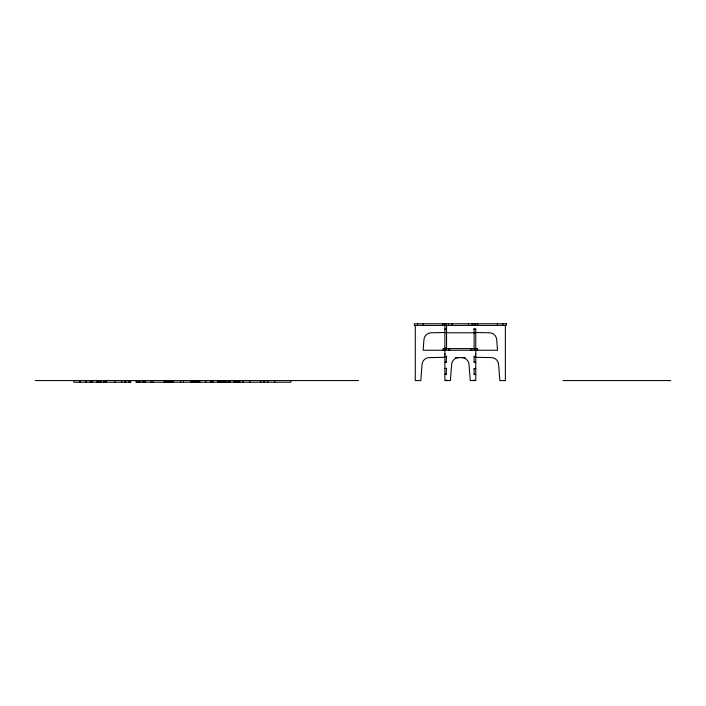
<?xml version="1.0" encoding="UTF-8"?>
<svg xmlns="http://www.w3.org/2000/svg" width="706" height="706" viewBox="0 0 706 706"><rect width="100%" height="100%" fill="white"/><g stroke="black" fill="none" stroke-linecap="round" stroke-linejoin="round"><path stroke-width="1.06" d="M444.877 332.517L431.287 332.773A7.351 7.351 0 0 0 423.953 339.568L423.132 350.247L497.518 350.247L496.697 339.568A7.351 7.351 0 0 0 489.364 332.773L475.773 332.517M444.877 357.333L429.372 357.598A7.351 7.351 0 0 0 422.038 364.384L420.794 380.578L415.278 380.578L415.278 325.422M423.097 325.131L423.644 325.422M451.964 325.131L452.502 325.422M477.609 325.131L478.147 325.422M449.44 349.832L449.934 350.247M446.571 356.715L446.121 356.274M446.571 368.85L446.121 368.408M475.8 329.508L475.359 329.067M475.8 354.333L475.473 353.83M474.114 361.922L474.564 362.372M474.114 374.056L474.564 374.507M445.107 329.005L444.877 329.552M445.107 353.821L444.877 354.377M474.114 349.205L474.114 328.643L474.564 329.102L474.114 329.552M445.777 329.102L446.536 328.643M474.114 329.102L475.765 329.102L475.765 349.205M445.918 332.773L475.765 332.773M444.877 348.129L446.536 348.129M444.877 356.309L446.571 356.353L446.121 362.416M475.765 356.309L474.114 356.768M455.37 357.598L465.272 357.598M444.877 362.372L446.571 361.966M475.765 362.372L474.114 362.372L474.114 356.309L474.564 356.309M444.877 368.444L446.571 368.488M475.765 368.444L474.114 368.894M444.877 374.507L446.571 374.101M475.765 374.507L474.114 374.507L474.114 368.444L474.564 368.444M35.3 380.578L358.577 380.578M563.15 380.578L670.7 380.578M446.121 374.551L446.536 368.153M497.006 325.422L497.545 325.131M471.723 325.422L472.27 325.131M442.494 325.422L443.041 325.131M470.717 350.247L471.211 349.832M475.773 357.333L491.27 357.598A7.351 7.351 0 0 1 498.604 364.384L499.848 380.578L505.364 380.578L505.364 325.422M502.972 323.772L502.972 324.389M497.456 323.772L497.456 324.372M477.697 323.772L477.697 324.372M477.6 350.247L477.6 348.587L443.041 348.587L443.041 350.247M475.765 323.772L475.765 324.389M475.765 349.832L475.765 380.578L470.249 380.578L469.005 364.384A7.351 7.351 0 0 0 461.671 357.598M475.12 348.587L475.12 350.247M474.114 323.772L474.114 324.389M474.114 379.872L474.114 380.578M472.182 323.772L472.182 324.372M471.811 348.587L471.811 350.247M471.167 348.587L471.167 349.188M468.599 323.772L468.599 324.372M452.052 323.772L452.052 324.372M449.475 348.587L449.475 349.188M448.831 348.587L448.831 350.247M448.469 323.772L448.469 324.372M446.536 323.772L446.536 324.389M446.536 325.007L446.536 349.205M446.536 379.872L446.536 380.578M445.521 348.587L445.521 350.247M444.877 323.772L444.877 324.389M444.877 325.007L444.877 380.578L450.393 380.578L451.637 364.384A7.351 7.351 0 0 1 458.971 357.598M442.953 323.772L442.953 324.372M423.185 323.772L423.185 324.372M417.67 323.772L417.67 324.389M290.819 380.578L290.819 382.228L136.02 382.228L136.02 380.578M274.634 380.578L274.634 382.228M267.839 380.578L267.839 382.228M264.618 380.578L264.618 382.228M264.168 380.578L264.168 382.228M263.709 381.611L263.709 382.228M260.805 380.578L260.805 382.228M260.488 380.578L260.488 382.228M249.809 380.578L249.809 382.228M243.023 380.578L243.023 382.228M239.802 380.578L239.802 382.228M239.343 380.578L239.343 382.228M238.893 381.611L238.893 382.228M237.684 380.578L237.684 382.228M236.484 381.611L236.484 382.228M236.033 381.611L236.033 382.228M235.672 381.611L235.672 382.228M235.213 381.611L235.213 382.228M234.339 381.611L234.339 382.228M234.013 381.611L234.013 382.228M230.421 380.578L230.421 382.228M229.962 380.578L229.962 382.228M228.682 381.611L228.682 382.228M227.023 381.611L227.023 382.228M225.09 381.611L225.09 382.228M224.632 381.611L224.632 382.228M223.987 380.887L223.899 382.228L223.987 381.611M223.44 380.578L223.44 382.228M221.887 381.611L221.887 382.228M221.507 381.611L221.507 382.228M220.263 381.611L220.263 382.228M219.76 381.611L219.76 382.228M219.169 381.611L219.116 382.228M218.657 381.611L218.657 382.228M218.286 380.578L218.286 382.228M217.836 380.578L217.836 382.228M212.93 381.611L212.93 382.228M211.765 380.578L211.765 382.228M211.315 380.578L211.315 382.228M211.023 381.611L211.023 382.228M205.702 380.578L205.702 382.228M199.807 381.611L199.807 382.228M199.26 380.578L199.357 382.228M198.713 381.611L198.713 382.228M197.742 381.611L197.742 382.228M197.424 380.578L197.424 382.228M196.965 381.611L196.965 382.228M196.78 381.611L196.78 382.228M196.409 381.611L196.409 382.228M196.224 381.611L196.224 382.228M195.765 381.611L195.765 382.228M195.447 381.611L195.447 382.228M194.485 381.611L194.485 382.228M193.841 381.611L193.841 382.228M193.382 381.611L193.382 382.228M192.826 380.578L192.826 382.228M192.553 381.611L192.553 382.228M192.367 380.578L192.367 382.228M191.908 381.611L191.908 382.228M191.45 381.611L191.45 382.228M190.664 381.611L190.664 382.228M183.331 381.611L183.331 382.228M180.63 381.611L180.63 382.228M173.297 381.611L173.297 382.228M172.511 381.611L172.511 382.228M172.052 381.611L172.052 382.228M171.584 380.578L171.584 382.228M171.408 381.611L171.408 382.228M171.134 380.578L171.134 382.228M170.12 381.611L170.12 382.228M169.475 381.611L169.475 382.228M168.513 381.611L168.513 382.228M168.196 381.611L168.196 382.228M167.737 381.611L167.737 382.228M167.551 381.611L167.551 382.228M167.181 381.611L167.181 382.228M166.995 381.611L166.995 382.228M166.537 380.578L166.537 382.228M166.219 381.611L166.219 382.228M165.248 381.611L165.248 382.228M164.701 380.578L164.701 382.228M164.604 381.611L164.604 382.228M164.154 381.611L164.154 382.228M152.937 381.611L152.937 382.228M151.031 381.611L151.031 382.228M145.612 381.611L145.612 382.228M145.295 381.611L145.295 382.228M144.201 381.611L144.201 382.228M143.697 381.611L143.697 382.228M142.453 381.611L142.453 382.228M139.973 381.611L139.973 382.228M139.329 381.611L139.329 382.228M138.87 381.611L138.87 382.228M136.938 381.611L136.938 382.228M130.716 380.578L130.716 382.228L73.909 382.228L73.909 380.578M130.398 380.578L130.398 382.228M129.516 380.578L129.516 382.228M129.066 380.578L129.066 382.228M125.844 381.611L125.844 382.228M125.386 381.611L125.386 382.228M124.936 381.611L124.936 382.228M121.714 381.611L121.714 382.228M114.919 381.611L114.919 382.228M106.218 380.578L106.218 382.228M105.9 380.578L105.9 382.228M104.7 381.611L104.7 382.228M104.241 381.611L104.241 382.228M103.923 381.611L103.923 382.228M101.02 381.611L101.02 382.228M100.57 381.611L100.57 382.228M100.111 381.611L100.111 382.228M98.637 380.578L98.637 382.228M98.178 380.578L98.178 382.228M96.89 381.611L96.89 382.228M92.115 380.578L92.115 382.228M91.656 380.578L91.656 382.228M90.103 381.611L90.103 382.228M86.503 380.578L86.503 382.228M86.044 380.578L86.044 382.228M79.981 380.578L79.981 382.228M79.522 380.578L79.522 382.228M506.281 323.772L414.36 323.772L414.36 325.422L506.281 325.422L506.281 323.772M170.578 382.228L170.578 381.611L170.49 382.228M144.845 382.228L144.845 381.611L144.792 382.228"/></g></svg>
